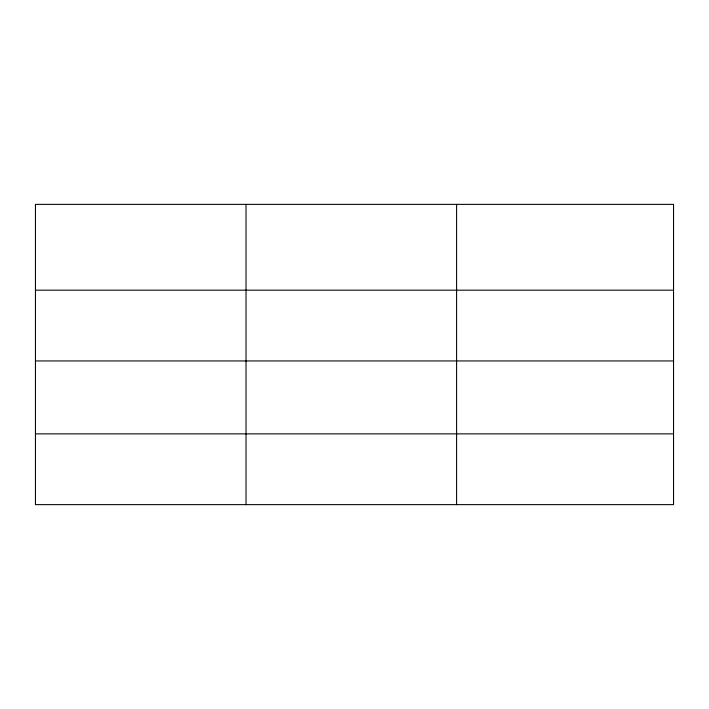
<?xml version="1.0" encoding="UTF-8"?>
<svg xmlns="http://www.w3.org/2000/svg" width="709" height="709" viewBox="0 0 709 709"><rect width="100%" height="100%" fill="white"/><g stroke="black" fill="none" stroke-linecap="round" stroke-linejoin="round"><path stroke-width="1.06" d="M673.55 360.943L673.55 204.369L35.45 204.369L35.45 504.631L673.55 504.631L673.55 360.943L35.45 360.943M35.45 290.176L673.55 290.176M35.45 433.864L673.55 433.864M456.596 204.369L456.596 504.631M246.023 204.369L246.023 504.631"/></g></svg>
